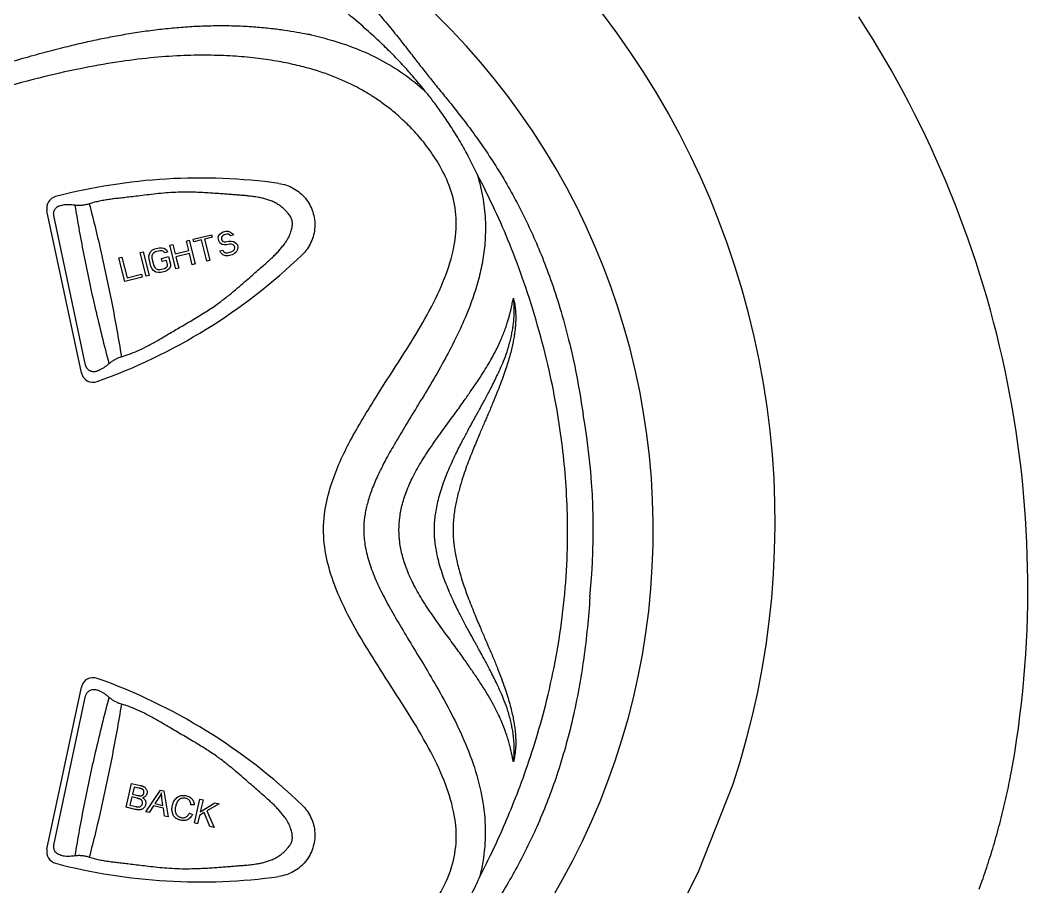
# Model space of a CAD drawing. Extents: x 528 to 612, y 649 to 778.
# Drawn here: x 553.797 to 557.93, y 672.508 to 676.062 of the extents above; entities that cross this region are included whole.
import ezdxf

# ---------------------------------------------------------------- set-up
doc = ezdxf.new("R2010")
doc.units = 0
doc.header["$MEASUREMENT"] = 0
doc.layers.add('1', color=4, linetype='Continuous')

# ---------------------------------------------------------------- blocks, each defined once
blk = doc.blocks.new('main_control')
at = {"color": 3, "linetype": 'Continuous'}
for p, q in [((14.278, 16.3371), (14.1367, 17.002)), ((15.1305, 16.9849), (15.1254, 16.9908)), ((14.2953, 16.3685), (14.1649, 16.982)), ((14.7363, 16.8846), (14.8119, 16.9034)), ((14.8119, 16.9034), (14.8145, 16.8931)), ((14.8394, 16.8949), (14.8453, 16.9052)), ((14.8453, 16.9052), (14.8522, 16.9113)), ((14.8522, 16.9113), (14.8597, 16.9154)), ((14.8628, 16.903), (14.8573, 16.8994)), ((14.8597, 16.9154), (14.8696, 16.9178)), ((14.8747, 16.9059), (14.8628, 16.903)), ((14.8696, 16.9178), (14.8801, 16.9182)), ((14.8812, 16.9054), (14.8747, 16.9059)), ((14.8801, 16.9182), (14.8896, 16.914)), ((14.8862, 16.9022), (14.8812, 16.9054)), ((14.8892, 16.8986), (14.8862, 16.9022)), ((14.8896, 16.914), (14.8976, 16.9073)), ((14.8976, 16.9073), (14.9012, 16.9016)), ((14.6408, 16.8608), (14.6527, 16.8638)), ((14.665, 16.7637), (14.6408, 16.8608)), ((14.6527, 16.8638), (14.6625, 16.8245)), ((14.7085, 16.8776), (14.7204, 16.8806)), ((14.7182, 16.8384), (14.7085, 16.8776)), ((14.7204, 16.8806), (14.7446, 16.7836)), ((14.7389, 16.8743), (14.7363, 16.8846)), ((14.7707, 16.8822), (14.7389, 16.8743)), ((14.7923, 16.7955), (14.7707, 16.8822)), ((14.8145, 16.8931), (14.7827, 16.8852)), ((14.7827, 16.8852), (14.8043, 16.7985)), ((14.8395, 16.8862), (14.8394, 16.8949)), ((14.8415, 16.8779), (14.8395, 16.8862)), ((14.8456, 16.8702), (14.8415, 16.8779)), ((14.8556, 16.8639), (14.8456, 16.8702)), ((14.8524, 16.8938), (14.8519, 16.8871)), ((14.8519, 16.8871), (14.853, 16.883)), ((14.8573, 16.8994), (14.8524, 16.8938)), ((14.853, 16.883), (14.8565, 16.8773)), ((14.8646, 16.8618), (14.8556, 16.8639)), ((14.8565, 16.8773), (14.8635, 16.8746)), ((14.8635, 16.8746), (14.87, 16.8741)), ((14.8731, 16.8617), (14.8646, 16.8618)), ((14.87, 16.8741), (14.8819, 16.877)), ((14.885, 16.8647), (14.8731, 16.8617)), ((14.8819, 16.877), (14.8924, 16.8775)), ((14.8935, 16.8646), (14.885, 16.8647)), ((14.9012, 16.9016), (14.8892, 16.8986)), ((14.8924, 16.8775), (14.9014, 16.8753)), ((14.9005, 16.8619), (14.8935, 16.8646)), ((14.906, 16.8567), (14.9005, 16.8619)), ((14.9014, 16.8753), (14.9114, 16.869)), ((14.9114, 16.869), (14.9174, 16.8618)), ((14.9174, 16.8618), (14.92, 16.8515)), ((14.5194, 16.8305), (14.5314, 16.8335)), ((14.5436, 16.7335), (14.5194, 16.8305)), ((14.5314, 16.8335), (14.5555, 16.7365)), ((14.5549, 16.8152), (14.5568, 16.8245)), ((14.5568, 16.8245), (14.5627, 16.8347)), ((14.5627, 16.8347), (14.5697, 16.8409)), ((14.5698, 16.8233), (14.5674, 16.8162)), ((14.5697, 16.8409), (14.5791, 16.8454)), ((14.5748, 16.829), (14.5698, 16.8233)), ((14.5822, 16.833), (14.5748, 16.829)), ((14.5791, 16.8454), (14.597, 16.8499)), ((14.6001, 16.8375), (14.5822, 16.833)), ((14.597, 16.8499), (14.6075, 16.8503)), ((14.6086, 16.8374), (14.6001, 16.8375)), ((14.6075, 16.8503), (14.6165, 16.8481)), ((14.6156, 16.8348), (14.6086, 16.8374)), ((14.6191, 16.8291), (14.6156, 16.8348)), ((14.6165, 16.8481), (14.6265, 16.8419)), ((14.6311, 16.832), (14.6191, 16.8291)), ((14.6265, 16.8419), (14.6311, 16.832)), ((14.6625, 16.8245), (14.7182, 16.8384)), ((14.7213, 16.826), (14.6656, 16.8121)), ((14.7326, 16.7806), (14.7213, 16.826)), ((14.8454, 16.8372), (14.8573, 16.8402)), ((14.8494, 16.8295), (14.8454, 16.8372)), ((14.8579, 16.8206), (14.8494, 16.8295)), ((14.8573, 16.8402), (14.8608, 16.8345)), ((14.8694, 16.8169), (14.8579, 16.8206)), ((14.8608, 16.8345), (14.8683, 16.8298)), ((14.8683, 16.8298), (14.8768, 16.8297)), ((14.8768, 16.8297), (14.8927, 16.8337)), ((14.8958, 16.8213), (14.8799, 16.8173)), ((14.8927, 16.8337), (14.9002, 16.8377)), ((14.9053, 16.8258), (14.8958, 16.8213)), ((14.9002, 16.8377), (14.9051, 16.8434)), ((14.9051, 16.8434), (14.9076, 16.8505)), ((14.9122, 16.832), (14.9053, 16.8258)), ((14.9076, 16.8505), (14.906, 16.8567)), ((14.9181, 16.8422), (14.9122, 16.832)), ((14.92, 16.8515), (14.9181, 16.8422)), ((14.4319, 16.8087), (14.4438, 16.8117)), ((14.456, 16.7117), (14.4319, 16.8087)), ((14.4438, 16.8117), (14.4649, 16.727)), ((14.5555, 16.8044), (14.5549, 16.8152)), ((14.5632, 16.7735), (14.5555, 16.8044)), ((14.5674, 16.8162), (14.5674, 16.8074)), ((14.5674, 16.8074), (14.5752, 16.7764)), ((14.6058, 16.806), (14.6357, 16.8135)), ((14.6089, 16.7936), (14.6058, 16.806)), ((14.6268, 16.7981), (14.6089, 16.7936)), ((14.631, 16.7816), (14.6268, 16.7981)), ((14.6305, 16.7749), (14.631, 16.7816)), ((14.6357, 16.8135), (14.6434, 16.7825)), ((14.6434, 16.7825), (14.6435, 16.7737)), ((14.6656, 16.8121), (14.6769, 16.7667)), ((14.7446, 16.7836), (14.7326, 16.7806)), ((14.8043, 16.7985), (14.7923, 16.7955)), ((14.8799, 16.8173), (14.8694, 16.8169)), ((14.4649, 16.727), (14.5246, 16.7419)), ((14.5246, 16.7419), (14.5277, 16.7295)), ((14.5678, 16.7636), (14.5632, 16.7735)), ((14.5738, 16.7564), (14.5678, 16.7636)), ((14.5838, 16.7501), (14.5738, 16.7564)), ((14.5752, 16.7764), (14.5792, 16.7687)), ((14.5792, 16.7687), (14.5847, 16.7635)), ((14.5928, 16.748), (14.5838, 16.7501)), ((14.5847, 16.7635), (14.5917, 16.7608)), ((14.5917, 16.7608), (14.6002, 16.7608)), ((14.6033, 16.7484), (14.5928, 16.748)), ((14.6002, 16.7608), (14.6181, 16.7652)), ((14.6212, 16.7528), (14.6033, 16.7484)), ((14.6181, 16.7652), (14.6256, 16.7693)), ((14.6306, 16.7574), (14.6212, 16.7528)), ((14.6256, 16.7693), (14.6305, 16.7749)), ((14.6376, 16.7635), (14.6306, 16.7574)), ((14.6435, 16.7737), (14.6376, 16.7635)), ((14.6769, 16.7667), (14.665, 16.7637)), ((14.5277, 16.7295), (14.456, 16.7117)), ((14.5555, 16.7365), (14.5436, 16.7335)), ((14.1367, 14.3832), (14.278, 15.0481)), ((14.1652, 14.4), (14.2953, 15.0118)), ((14.4614, 14.5555), (14.4838, 14.6529)), ((14.4838, 14.6529), (14.5204, 14.6445)), ((14.4941, 14.6384), (14.4873, 14.609)), ((14.5136, 14.6339), (14.4941, 14.6384)), ((14.4846, 14.5975), (14.4769, 14.564)), ((14.5072, 14.5923), (14.4846, 14.5975)), ((14.4873, 14.609), (14.5084, 14.6041)), ((14.542, 14.5369), (14.6019, 14.6257)), ((14.5966, 14.5965), (14.5793, 14.5704)), ((14.6019, 14.6257), (14.6158, 14.6224)), ((14.6124, 14.5627), (14.6084, 14.5921)), ((14.6158, 14.6224), (14.6332, 14.5158)), ((14.7412, 14.4909), (14.7637, 14.5883)), ((14.7637, 14.5883), (14.7766, 14.5853)), ((14.4985, 14.5469), (14.4614, 14.5555)), ((14.4769, 14.564), (14.5012, 14.5584)), ((14.5732, 14.5607), (14.5557, 14.5337)), ((14.6139, 14.5513), (14.5732, 14.5607)), ((14.5793, 14.5704), (14.6124, 14.5627)), ((14.6185, 14.5192), (14.6139, 14.5513)), ((14.7405, 14.5655), (14.7272, 14.5654)), ((14.7766, 14.5853), (14.7655, 14.537)), ((14.7655, 14.537), (14.825, 14.5741)), ((14.8425, 14.5701), (14.7925, 14.5401)), ((14.825, 14.5741), (14.8425, 14.5701)), ((14.5557, 14.5337), (14.542, 14.5369)), ((14.6332, 14.5158), (14.6185, 14.5192)), ((14.7209, 14.5315), (14.733, 14.5253)), ((14.7619, 14.5216), (14.7541, 14.4879)), ((14.7815, 14.5335), (14.7619, 14.5216)), ((14.8048, 14.4762), (14.7815, 14.5335)), ((14.7925, 14.5401), (14.8218, 14.4723)), ((14.7541, 14.4879), (14.7412, 14.4909)), ((14.8218, 14.4723), (14.8048, 14.4762)), ((15.1254, 14.3905), (15.1303, 14.3962)), ((15.1254, 14.3905), (15.1303, 14.3962))]:
    blk.add_line(p, q, dxfattribs=at)
at = {"color": 4, "linetype": 'Continuous'}
blk.add_arc((13.671, 15.6926), 2.952, 301.3467, 52.8, dxfattribs=at)
at = {"color": 3, "linetype": 'Continuous'}
for centre, radius, start, end in [((14.8932, 16.1569), 1.5995, 78.1885, 78.7644), ((14.766, 14.7869), 2.349, 82.1362, 104.642), ((14.1846, 17.0122), 0.049, 104.642, 192), ((14.1935, 17.0861), 0.0621, 273.776, 278.2477), ((14.9451, 16.9913), 0.208, 318.1956, 323.2256), ((13.5549, 18.5142), 2.349, 289.5864, 313.8638), ((15.2207, 16.674), 0.8412, 342.6532, 346.0761), ((14.326, 16.3473), 0.049, 192, 289.5864), ((14.3806, 16.2956), 0.0602, 115.2093, 121.564), ((13.671, 15.6926), 2.7062, 354.1664, 10.0662), ((14.326, 15.0379), 0.049, 70.4136, 168), ((13.5549, 12.871), 2.349, 46.1362, 70.4136), ((13.4272, 12.88), 2.3423, 66.4955, 66.9807), ((15.2189, 14.7107), 0.8431, 13.9205, 17.3461), ((14.1846, 14.373), 0.049, 168, 255.358), ((14.65, 16.6505), 2.3366, 258.7124, 258.8642), ((14.2139, 14.4074), 0.0517, 252.8907, 264.395), ((14.766, 16.5983), 2.349, 255.358, 277.8638)]:
    blk.add_arc(centre, radius, start, end, dxfattribs=at)
for points, start_tangent, end_tangent in [([(15.3865, 17.9234), (15.4435, 17.867), (15.5001, 17.8053), (15.5523, 17.7435), (15.5979, 17.6862), (15.6372, 17.6355), (15.6733, 17.5891), (15.7091, 17.5441), (15.7467, 17.4976), (15.788, 17.4466), (15.8331, 17.3896), (15.8806, 17.3267), (15.9306, 17.2562), (15.9833, 17.1755), (16.0349, 17.0887), (16.0814, 17.0018), (16.1236, 16.9141), (16.1632, 16.8221), (16.202, 16.72), (16.2401, 16.6036), (16.276, 16.4728), (16.3081, 16.3278), (16.3355, 16.1656)], (0.728236, -0.685327), (0.141558, -0.98993)), ([(15.6456, 17.543), (15.6053, 17.5891), (15.5619, 17.635), (15.5127, 17.6836), (15.4553, 17.7369), (15.391, 17.7928), (15.3187, 17.8511)], (-0.643183, 0.765713), (-0.790254, 0.61278)), ([(10.921, 17.0187), (11.2976, 17.0246), (11.6391, 17.0444), (11.9484, 17.0755), (12.2284, 17.1154), (12.4817, 17.1621), (12.7105, 17.2139), (12.9171, 17.2689), (13.1045, 17.3252), (13.2747, 17.3803), (13.4302, 17.4323), (13.573, 17.4803), (13.7046, 17.5239), (13.8264, 17.5631), (13.9379, 17.5976), (14.0382, 17.627), (14.1291, 17.6521), (14.2124, 17.6735), (14.2875, 17.6914), (14.3552, 17.7061), (14.4216, 17.7191), (14.4907, 17.731), (14.5619, 17.7414), (14.6338, 17.7498), (14.7044, 17.7559), (14.7744, 17.7597), (14.8459, 17.7611), (14.9214, 17.7598), (14.9929, 17.7557), (15.0558, 17.7497), (15.1114, 17.7424), (15.1608, 17.7343), (15.2049, 17.7257)], (0.999985, -0.005535), (0.978502, -0.206238)), ([(15.2206, 17.7225), (15.3096, 17.6995), (15.4042, 17.667), (15.502, 17.6222), (15.5987, 17.5632), (15.6882, 17.4904)], (0.976263, -0.216588), (0.727412, -0.686201)), ([(15.223, 17.5822), (15.1546, 17.6), (15.0776, 17.6154), (14.9924, 17.6276), (14.8989, 17.6359), (14.7966, 17.6394), (14.6843, 17.6373), (14.561, 17.6283), (14.4247, 17.6112), (14.2727, 17.5843), (14.1032, 17.5456), (13.9153, 17.4939), (13.71, 17.4297), (13.4856, 17.3542), (13.2361, 17.2692), (12.9552, 17.1806), (12.6383, 17.0974), (12.2818, 17.0257), (11.8815, 16.9696), (11.4336, 16.9334), (10.9334, 16.9223)], (-0.960007, 0.279976), (-0.999982, 0.006033)), ([(10.9635, 14.4489), (11.4185, 14.4391), (11.8227, 14.4003), (12.1833, 14.3447), (12.5064, 14.2807), (12.7974, 14.2139), (13.0607, 14.1477), (13.2999, 14.0843), (13.5179, 14.025), (13.7163, 13.9706), (13.894, 13.9216), (14.0515, 13.8791), (14.1913, 13.8436), (14.3163, 13.8147), (14.4294, 13.7919), (14.5327, 13.7746), (14.6262, 13.7625), (14.7101, 13.7549), (14.7855, 13.7512), (14.8543, 13.7505), (14.9189, 13.7524), (14.9815, 13.7569), (15.045, 13.7642), (15.1124, 13.7753), (15.187, 13.792), (15.2713, 13.8173), (15.3646, 13.8549), (15.463, 13.9086), (15.5648, 13.9832), (15.6639, 14.0816), (15.7454, 14.1956), (15.796, 14.3101), (15.815, 14.4211), (15.804, 14.5385), (15.765, 14.6652), (15.7015, 14.7991), (15.6179, 14.9415), (15.5256, 15.0863), (15.4435, 15.2172), (15.3766, 15.3346), (15.3256, 15.4428), (15.2897, 15.5509), (15.2715, 15.667), (15.2789, 15.7847), (15.3048, 15.886), (15.339, 15.9737), (15.3805, 16.058), (15.4315, 16.1481), (15.4909, 16.2447), (15.5575, 16.3488), (15.6297, 16.4627), (15.7047, 16.5917), (15.7674, 16.7256), (15.8055, 16.8533), (15.8146, 16.9715), (15.7941, 17.0813), (15.7533, 17.1755), (15.7056, 17.2509), (15.6559, 17.313), (15.6068, 17.3643), (15.5599, 17.4063), (15.5158, 17.4407), (15.4734, 17.4698), (15.4306, 17.4957), (15.3856, 17.5196), (15.337, 17.5418), (15.2834, 17.5627), (15.223, 17.5822)], (0.999786, 0.020687), (-0.960007, 0.279976)), ([(15.6882, 17.4904), (15.6667, 17.5175), (15.6456, 17.543)], (-0.611788, 0.791022), (-0.646167, 0.763196)), ([(15.9007, 17.1512), (15.8686, 17.2175), (15.8306, 17.2861), (15.7918, 17.3489), (15.7552, 17.4034), (15.7209, 17.4504), (15.6883, 17.4904)], (-0.410162, 0.912013), (-0.654903, 0.755713)), ([(15.9007, 17.1512), (15.9253, 17.0485), (15.9345, 16.9545), (15.9325, 16.8703), (15.9226, 16.7932), (15.9062, 16.7192), (15.8829, 16.6435), (15.8515, 16.5624), (15.8113, 16.4751), (15.7631, 16.3834), (15.7091, 16.2893), (15.6539, 16.1976), (15.6036, 16.1149), (15.5605, 16.0423), (15.5238, 15.9768), (15.4935, 15.9161), (15.4696, 15.8596), (15.4523, 15.8071), (15.4411, 15.7575), (15.4359, 15.7057), (15.4385, 15.6478), (15.4514, 15.5829), (15.4745, 15.5141), (15.5063, 15.4431), (15.5453, 15.3693), (15.5906, 15.2912), (15.6413, 15.2068), (15.697, 15.1143), (15.7565, 15.0112), (15.8175, 14.8945), (15.8727, 14.7662), (15.9123, 14.6358), (15.9317, 14.5121), (15.9317, 14.3937), (15.9108, 14.2693)], (0.30075, -0.953703), (-0.249924, -0.968265)), ([(15.9108, 14.2693), (15.9562, 14.3593), (16.0031, 14.4609), (16.0518, 14.5771), (16.1009, 14.7084), (16.1484, 14.8551), (16.192, 15.0181), (16.2288, 15.1961), (16.2555, 15.3842), (16.2694, 15.5727), (16.2711, 15.7407), (16.2643, 15.89), (16.2505, 16.034), (16.2286, 16.1836), (16.1959, 16.3476), (16.149, 16.5302), (16.0926, 16.7089), (16.0344, 16.8647), (15.9738, 17.0044), (15.9007, 17.1512)], (0.465625, 0.884982), (-0.468905, 0.883248)), ([(15.0874, 17.1138), (15.1185, 17.1064), (15.1476, 17.0935), (15.1739, 17.0754), (15.1964, 17.0528), (15.2142, 17.0263), (15.2267, 16.997), (15.2338, 16.9659), (15.235, 16.934), (15.2301, 16.9025), (15.2194, 16.8725), (15.2035, 16.8448), (15.1827, 16.8206)], (0.990596, -0.136818), (-0.72099, -0.692946)), ([(15.1254, 16.9908), (15.1211, 16.9964), (15.1162, 17.002), (15.1108, 17.0074), (15.1048, 17.0128), (15.0983, 17.0181), (15.0914, 17.0231), (15.0839, 17.028), (15.0761, 17.0326), (15.0679, 17.0368), (15.0596, 17.0406), (15.0513, 17.0439), (15.0429, 17.0469), (15.0344, 17.0495), (15.0259, 17.0519), (15.0174, 17.0539), (15.0086, 17.0558), (14.999, 17.0575), (14.9883, 17.0592), (14.9764, 17.0608), (14.9635, 17.0622), (14.9498, 17.0636), (14.9348, 17.0648), (14.9185, 17.066), (14.9006, 17.0674), (14.8808, 17.0689), (14.8594, 17.0705), (14.8363, 17.0722), (14.8113, 17.0739), (14.784, 17.0756), (14.7541, 17.077), (14.7211, 17.0778), (14.6845, 17.0776), (14.6448, 17.076), (14.6041, 17.0728), (14.5645, 17.0686), (14.5278, 17.0642), (14.4946, 17.0602), (14.4654, 17.0568), (14.4398, 17.0539), (14.4169, 17.0513), (14.3954, 17.0485), (14.3742, 17.0453), (14.3527, 17.0413), (14.3311, 17.0363), (14.3102, 17.0302)], (-0.583429, 0.812164), (-0.948772, -0.315962)), ([(15.1254, 16.9908), (15.1211, 16.9964), (15.1162, 17.002), (15.1108, 17.0074), (15.1048, 17.0128), (15.0983, 17.0181), (15.0914, 17.0231), (15.0839, 17.028), (15.0761, 17.0326), (15.0679, 17.0368), (15.0596, 17.0406), (15.0513, 17.0439), (15.0429, 17.0469), (15.0344, 17.0495), (15.0259, 17.0519), (15.0174, 17.0539), (15.0086, 17.0558), (14.999, 17.0575), (14.9883, 17.0592), (14.9764, 17.0608), (14.9635, 17.0622), (14.9497, 17.0636), (14.9348, 17.0648), (14.9185, 17.066), (14.9005, 17.0674), (14.8808, 17.0689), (14.8593, 17.0705), (14.8363, 17.0722), (14.8113, 17.0739), (14.784, 17.0756), (14.7541, 17.077), (14.7211, 17.0778), (14.6845, 17.0776), (14.6448, 17.076), (14.604, 17.0728), (14.5645, 17.0686), (14.5278, 17.0642), (14.4946, 17.0602), (14.4654, 17.0568), (14.4398, 17.0539), (14.4169, 17.0513), (14.3954, 17.0485), (14.3742, 17.0453), (14.3527, 17.0413), (14.3311, 17.0363), (14.3102, 17.0302)], (-0.583429, 0.812164), (-0.948772, -0.315963)), ([(14.2513, 17.0241), (14.2379, 17.0256), (14.2252, 17.0261), (14.2134, 17.0258), (14.2024, 17.0246)], (-0.990328, 0.138746), (-0.989674, -0.143336)), ([(14.3102, 17.0302), (14.2953, 17.0261), (14.2805, 17.0237), (14.2658, 17.023), (14.2513, 17.0241)], (-0.948772, -0.315962), (-0.990328, 0.138746)), ([(14.3102, 17.0302), (14.359, 16.829), (14.4022, 16.6245), (14.442, 16.403)], (0.253899, -0.967231), (0.160276, -0.987072)), ([(14.3102, 17.0302), (14.359, 16.829), (14.4022, 16.6245), (14.442, 16.403)], (0.253899, -0.967231), (0.160276, -0.987072)), ([(14.1649, 16.982), (14.1645, 16.9846), (14.1641, 16.9885), (14.1642, 16.9924), (14.1648, 16.9962), (14.1658, 17), (14.1672, 17.0036), (14.169, 17.0071), (14.1713, 17.0104), (14.174, 17.0135), (14.1771, 17.0163), (14.1805, 17.0187), (14.1843, 17.0207), (14.1883, 17.0223), (14.197, 17.024), (14.1976, 17.0241)], (-0.20801, 0.978127), (0.997845, 0.06562)), ([(14.2513, 17.0241), (14.2892, 16.8132), (14.3347, 16.6009), (14.3908, 16.3745)], (0.160266, -0.987074), (0.255552, -0.966795)), ([(14.2513, 17.0241), (14.2892, 16.8132), (14.3347, 16.6009), (14.3908, 16.3745)], (0.160266, -0.987074), (0.255552, -0.966795)), ([(15.1117, 16.8668), (15.121, 16.8805), (15.1279, 16.8929), (15.1331, 16.9042), (15.1369, 16.9146), (15.1397, 16.9242), (15.1416, 16.9332), (15.1427, 16.9414), (15.143, 16.9489), (15.1427, 16.9565), (15.1412, 16.9643), (15.1387, 16.9717), (15.135, 16.9786), (15.1305, 16.9849), (15.1254, 16.9908)], (0.597778, 0.801662), (-0.685841, 0.727751)), ([(14.442, 16.403), (14.4734, 16.4133), (14.5079, 16.4273), (14.5453, 16.4452), (14.5857, 16.467), (14.6295, 16.4927), (14.6778, 16.5213), (14.7301, 16.552), (14.7826, 16.5838), (14.8293, 16.6148), (14.8689, 16.6444), (14.9032, 16.6721), (14.9336, 16.698), (14.9608, 16.7218), (14.9852, 16.7433), (15.0075, 16.7628), (15.0277, 16.7802), (15.0456, 16.796), (15.0615, 16.8106), (15.0758, 16.8248), (15.0888, 16.8388), (15.1002, 16.8527)], (0.961754, 0.273914), (0.609797, 0.792558)), ([(15.8481, 16.2235), (15.8763, 16.2642), (15.9016, 16.3013), (15.9241, 16.3356), (15.9438, 16.3675), (15.961, 16.3972), (15.9758, 16.4249), (15.9885, 16.4506), (15.9993, 16.4746), (16.0085, 16.4969), (16.0163, 16.5177), (16.023, 16.5371), (16.0285, 16.5549), (16.033, 16.5711), (16.0368, 16.5858), (16.04, 16.5992), (16.0427, 16.6115), (16.0451, 16.6227), (16.0473, 16.6332), (16.0493, 16.643)], (0.571515, 0.820591), (0.202541, 0.979274)), ([(16.0493, 16.643), (16.0517, 16.6336), (16.0539, 16.6234), (16.0558, 16.6123), (16.0573, 16.6002), (16.0583, 16.5872), (16.059, 16.5731), (16.059, 16.5579), (16.0585, 16.5415), (16.0572, 16.5239), (16.0551, 16.505), (16.0521, 16.4846), (16.0481, 16.4628), (16.043, 16.4394), (16.0367, 16.4142), (16.029, 16.3871), (16.0199, 16.3579), (16.0092, 16.3264), (15.9966, 16.2921), (15.9821, 16.2546), (15.9653, 16.2136), (15.9464, 16.1693)], (0.272583, -0.962132), (-0.3982, -0.917299)), ([(16.0372, 16.4716), (16.0426, 16.4955), (16.0466, 16.5174), (16.0496, 16.5379), (16.0516, 16.5571), (16.0527, 16.575), (16.0531, 16.5915), (16.0528, 16.6066), (16.052, 16.6202), (16.0508, 16.6324), (16.0493, 16.643)], (0.239331, 0.970938), (-0.153996, 0.988071)), ([(15.9103, 16.1865), (15.9202, 16.2045), (15.9308, 16.2241), (15.9422, 16.2454), (15.9544, 16.2686), (15.9673, 16.294), (15.9808, 16.3217), (15.9947, 16.3517), (16.009, 16.3852), (16.0236, 16.4232)], (0.481949, 0.876199), (0.337331, 0.941386)), ([(14.3491, 16.3469), (14.3479, 16.3462), (14.34, 16.3428), (14.3358, 16.3418), (14.3316, 16.3413), (14.3233, 16.3417), (14.3193, 16.3426), (14.3156, 16.3439), (14.312, 16.3456), (14.3088, 16.3477), (14.3058, 16.3501), (14.3032, 16.3528), (14.3008, 16.3558), (14.2988, 16.359), (14.2972, 16.3623), (14.296, 16.3659), (14.2953, 16.3685)], (-0.851704, -0.524024), (-0.207766, 0.978179)), ([(14.355, 16.3501), (14.3603, 16.3528), (14.3655, 16.3557), (14.3706, 16.3589), (14.3757, 16.3624), (14.3807, 16.3662), (14.3858, 16.3702), (14.3908, 16.3745)], (0.904616, 0.426228), (0.750561, 0.660801)), ([(14.355, 16.3501), (14.3603, 16.3528), (14.3655, 16.3557), (14.3706, 16.3589), (14.3757, 16.3624), (14.3807, 16.3662), (14.3858, 16.3702), (14.3908, 16.3745)], (0.904616, 0.426228), (0.750561, 0.660801)), ([(14.3908, 16.3745), (14.4029, 16.384), (14.4157, 16.392), (14.4288, 16.3984), (14.442, 16.403)], (0.750561, 0.660801), (0.961754, 0.273914)), ([(14.3908, 16.3745), (14.4029, 16.384), (14.4157, 16.392), (14.4288, 16.3984), (14.442, 16.403)], (0.750561, 0.660801), (0.961755, 0.273913)), ([(15.5802, 15.6926), (15.5835, 15.7434), (15.5943, 15.7985), (15.6137, 15.8575), (15.6422, 15.9196), (15.6795, 15.9845), (15.7246, 16.0523), (15.7702, 16.1159), (15.8115, 16.1723), (15.8481, 16.2235)], (-0.000004, 1), (0.571449, 0.820638)), ([(15.7256, 15.6926), (15.7262, 15.7165), (15.7283, 15.7424), (15.7323, 15.7705), (15.7382, 15.8011), (15.7465, 15.8341), (15.7572, 15.8691), (15.7702, 15.9053), (15.7845, 15.9409), (15.7992, 15.9741), (15.8135, 16.0045), (15.8271, 16.0319), (15.8398, 16.0566), (15.8514, 16.0787), (15.8621, 16.0987), (15.872, 16.1168), (15.881, 16.1334), (15.8893, 16.1485), (15.897, 16.1623), (15.9039, 16.1749), (15.9103, 16.1865)], (-0.000021, 1), (0.48196, 0.876193)), ([(15.9464, 16.1693), (15.9387, 16.1514), (15.9302, 16.132), (15.9211, 16.1107), (15.9112, 16.0876), (15.9006, 16.0622), (15.8892, 16.0346), (15.8772, 16.0046), (15.8645, 15.9718), (15.8514, 15.9357), (15.8381, 15.8956), (15.8251, 15.8506), (15.8134, 15.8004), (15.805, 15.7462), (15.8021, 15.6926)], (-0.39819, -0.917303), (-0.000578, -1)), ([(15.8481, 15.1617), (15.8102, 15.2146), (15.7688, 15.2712), (15.7245, 15.333), (15.6796, 15.4005), (15.6418, 15.4663), (15.6133, 15.5288), (15.5941, 15.5877), (15.5834, 15.6424), (15.5802, 15.6926)], (-0.571432, 0.820649), (-0.000049, 1)), ([(15.9103, 15.1987), (15.9038, 15.2105), (15.8968, 15.2232), (15.8891, 15.2372), (15.8807, 15.2525), (15.8715, 15.2691), (15.8617, 15.2874), (15.851, 15.3073), (15.8396, 15.3289), (15.8276, 15.3522), (15.8151, 15.3775), (15.8018, 15.4053), (15.788, 15.4362), (15.7738, 15.4704), (15.7602, 15.5072), (15.7482, 15.5452), (15.7387, 15.582), (15.7323, 15.6146), (15.7283, 15.6433), (15.7262, 15.6689), (15.7256, 15.6926)], (-0.481961, 0.876193), (0.000021, 1)), ([(15.8021, 15.6926), (15.8024, 15.6748), (15.8035, 15.6552), (15.8056, 15.6339), (15.8088, 15.6108), (15.8132, 15.5858), (15.8191, 15.5586), (15.8266, 15.529), (15.8358, 15.497), (15.8468, 15.4631), (15.8592, 15.4278), (15.8725, 15.3925), (15.8859, 15.3587), (15.8985, 15.3279), (15.9101, 15.3004), (15.9205, 15.2758), (15.93, 15.2539), (15.9385, 15.234), (15.9464, 15.2159)], (0.000009, -1), (0.398183, -0.917306)), ([(16.3631, 15.4175), (16.338, 15.1669), (16.2921, 14.9175), (16.2274, 14.6867), (16.1506, 14.487), (16.0643, 14.3107), (15.9678, 14.1467), (15.8682, 13.9983), (15.7722, 13.8701), (15.6812, 13.7606), (15.5942, 13.6657), (15.5115, 13.5834), (15.4332, 13.5122), (15.3581, 13.4501), (15.2852, 13.3953), (15.2155, 13.347), (15.1439, 13.3001)], (-0.063291, -0.997995), (-0.844034, -0.53629)), ([(15.9464, 15.2159), (15.9668, 15.1681), (15.9847, 15.124), (16.0003, 15.0833), (16.0138, 15.0457), (16.0251, 15.0109), (16.0344, 14.9792), (16.042, 14.9501), (16.0479, 14.9237), (16.0523, 14.8994), (16.0555, 14.8772), (16.0576, 14.8569), (16.0587, 14.8384), (16.0591, 14.8216), (16.0588, 14.8061), (16.0579, 14.7917), (16.0565, 14.7783), (16.0546, 14.7656), (16.0522, 14.7535), (16.0493, 14.7422)], (0.398165, -0.917314), (-0.272569, -0.962136)), ([(16.0236, 14.962), (16.0081, 15.0023), (15.9929, 15.0376), (15.9784, 15.0687), (15.9647, 15.0964), (15.952, 15.1212), (15.9402, 15.1436), (15.9294, 15.1638), (15.9194, 15.1821), (15.9103, 15.1987)], (-0.337372, 0.941371), (-0.481952, 0.876197)), ([(16.0493, 14.7422), (16.0463, 14.7566), (16.0431, 14.7721), (16.0393, 14.7891), (16.0347, 14.8077), (16.0291, 14.8283), (16.022, 14.8512), (16.0131, 14.8764), (16.002, 14.9042), (15.9885, 14.9345), (15.9722, 14.9672), (15.9529, 15.0023), (15.9303, 15.0398), (15.9045, 15.0796), (15.8764, 15.1209), (15.8481, 15.1617)], (-0.202704, 0.97924), (-0.571576, 0.820549)), ([(14.3908, 15.0068), (14.3347, 14.7804), (14.2892, 14.5681), (14.2513, 14.3572)], (-0.255552, -0.966795), (-0.160266, -0.987074)), ([(14.3908, 15.0068), (14.3347, 14.7804), (14.2892, 14.5681), (14.2513, 14.3572)], (-0.255552, -0.966795), (-0.160266, -0.987074)), ([(14.2953, 15.0118), (14.2971, 15.0178), (14.3001, 15.0235), (14.3042, 15.0286), (14.3093, 15.0328), (14.3152, 15.0361), (14.3218, 15.0381), (14.3288, 15.0388), (14.3361, 15.038), (14.3432, 15.0358)], (0.208169, 0.978093), (0.920383, -0.391019)), ([(14.3908, 15.0068), (14.3859, 15.011), (14.3811, 15.0149), (14.3762, 15.0185), (14.3714, 15.0219), (14.3664, 15.025), (14.3614, 15.0279)], (-0.750572, 0.660789), (-0.877074, 0.480354)), ([(14.3908, 15.0068), (14.3859, 15.011), (14.3811, 15.0149), (14.3762, 15.0185), (14.3714, 15.0219), (14.3664, 15.025), (14.3614, 15.0279)], (-0.750572, 0.660789), (-0.877074, 0.480354)), ([(14.442, 14.9783), (14.4288, 14.9829), (14.4157, 14.9893), (14.4029, 14.9973), (14.3908, 15.0068)], (-0.961754, 0.273913), (-0.750572, 0.660789)), ([(14.442, 14.9783), (14.4288, 14.9829), (14.4157, 14.9893), (14.4029, 14.9973), (14.3908, 15.0068)], (-0.961755, 0.273913), (-0.750571, 0.660789)), ([(14.442, 14.9783), (14.4021, 14.7568), (14.359, 14.5523), (14.3102, 14.3511)], (-0.160278, -0.987072), (-0.253898, -0.967231)), ([(14.442, 14.9783), (14.4021, 14.7568), (14.359, 14.5523), (14.3102, 14.3511)], (-0.160278, -0.987072), (-0.253898, -0.967231)), ([(15.1002, 14.5286), (15.089, 14.5423), (15.0762, 14.5562), (15.0619, 14.5703), (15.0461, 14.5849), (15.0283, 14.6006), (15.0082, 14.618), (14.9859, 14.6374), (14.9615, 14.6589), (14.9344, 14.6827), (14.9041, 14.7084), (14.8702, 14.7359), (14.8315, 14.7649), (14.7868, 14.7948), (14.7362, 14.8257), (14.683, 14.8569), (14.632, 14.8871), (14.5865, 14.9138), (14.5454, 14.9361), (14.5079, 14.954), (14.4735, 14.968), (14.442, 14.9783)], (-0.609797, 0.792558), (-0.961754, 0.273914)), ([(16.0493, 14.7422), (16.0508, 14.7535), (16.052, 14.7661), (16.0528, 14.7799), (16.0531, 14.795), (16.0527, 14.8114), (16.0515, 14.829), (16.0495, 14.8479), (16.0466, 14.8682), (16.0425, 14.89), (16.0372, 14.9135)], (0.154047, 0.988064), (-0.239215, 0.970967)), ([(14.5281, 14.6291), (14.5267, 14.6298), (14.5252, 14.6305), (14.5237, 14.6311), (14.522, 14.6317), (14.5201, 14.6322), (14.5182, 14.6328), (14.516, 14.6334), (14.5136, 14.6339)], (-0.8586, 0.512646), (-0.97437, 0.224951)), ([(14.5204, 14.6445), (14.5236, 14.6437), (14.5265, 14.6428), (14.5294, 14.6417), (14.5323, 14.6405), (14.535, 14.6391), (14.5376, 14.6373)], (0.97437, -0.224951), (0.800669, -0.599107)), ([(14.5335, 14.6225), (14.5323, 14.6251), (14.5304, 14.6273), (14.5281, 14.6291)], (-0.332508, 0.9431), (-0.8586, 0.512646)), ([(14.5376, 14.6373), (14.5412, 14.6341), (14.5441, 14.6302), (14.5461, 14.6258)], (0.800669, -0.599107), (0.317375, -0.9483)), ([(14.521, 14.5873), (14.5189, 14.5884), (14.5168, 14.5894), (14.5146, 14.5902), (14.5123, 14.5909), (14.5099, 14.5916), (14.5072, 14.5923)], (-0.859454, 0.511213), (-0.97437, 0.224951)), ([(14.5084, 14.6041), (14.5106, 14.6036), (14.5127, 14.6032), (14.5148, 14.6028), (14.5168, 14.6025), (14.5189, 14.6024), (14.5209, 14.6024)], (0.97437, -0.224951), (0.997984, 0.063466)), ([(14.5209, 14.6024), (14.5231, 14.6026), (14.5253, 14.6032), (14.5274, 14.6042), (14.5294, 14.6056)], (0.997984, 0.063466), (0.75844, 0.651743)), ([(14.5409, 14.6011), (14.5373, 14.5982), (14.5332, 14.596), (14.5286, 14.5946)], (-0.700812, -0.713346), (-0.972104, -0.234549)), ([(14.5286, 14.5946), (14.5334, 14.5912), (14.5373, 14.5872), (14.5401, 14.5826)], (0.870699, -0.491816), (0.415078, -0.909786)), ([(14.5294, 14.6056), (14.5315, 14.6078), (14.5329, 14.6105), (14.5339, 14.6135)], (0.75844, 0.651743), (0.224951, 0.97437)), ([(14.5339, 14.6135), (14.5344, 14.6181), (14.5335, 14.6225)], (0.224951, 0.97437), (-0.332508, 0.9431)), ([(14.5469, 14.6121), (14.5457, 14.6081), (14.5437, 14.6045), (14.5409, 14.6011)], (-0.224951, -0.97437), (-0.700812, -0.713346)), ([(14.5461, 14.6258), (14.5472, 14.6211), (14.5475, 14.6166), (14.5469, 14.6121)], (0.317375, -0.9483), (-0.224951, -0.97437)), ([(14.6062, 14.6139), (14.6016, 14.6048), (14.5966, 14.5965)], (-0.413535, -0.910488), (-0.548769, -0.835974)), ([(14.6084, 14.5921), (14.6077, 14.5975), (14.6071, 14.6029), (14.6065, 14.6084), (14.6062, 14.6139)], (-0.1331, 0.991103), (-0.041461, 0.99914)), ([(14.6512, 14.5637), (14.6541, 14.5734), (14.6582, 14.5819), (14.6631, 14.5889)], (0.224951, 0.97437), (0.642329, 0.766429)), ([(14.6631, 14.5889), (14.6691, 14.5948), (14.676, 14.5994), (14.6836, 14.6023)], (0.642329, 0.766429), (0.962939, 0.26972)), ([(14.6857, 14.5907), (14.6803, 14.5878), (14.6756, 14.5837), (14.6718, 14.5787)], (-0.924581, -0.380986), (-0.522935, -0.852373)), ([(14.6836, 14.6023), (14.6917, 14.6039), (14.7001, 14.604), (14.7086, 14.6028)], (0.962939, 0.26972), (0.97437, -0.224951)), ([(14.7058, 14.5918), (14.6986, 14.5928), (14.6919, 14.5925), (14.6857, 14.5907)], (-0.97437, 0.224951), (-0.924581, -0.380986)), ([(14.7209, 14.5832), (14.7167, 14.587), (14.7116, 14.5899), (14.7058, 14.5918)], (-0.643578, 0.765381), (-0.97437, 0.224951)), ([(14.7086, 14.6028), (14.7179, 14.5997), (14.7255, 14.5952), (14.7315, 14.5896)], (0.97437, -0.224951), (0.646975, -0.762511)), ([(14.7315, 14.5896), (14.7361, 14.5827), (14.7391, 14.5748), (14.7405, 14.5655)], (0.646975, -0.762511), (0.061124, -0.99813)), ([(14.5146, 14.5449), (14.5095, 14.5451), (14.5042, 14.5458), (14.4985, 14.5469)], (-0.999836, -0.018085), (-0.97437, 0.224951)), ([(14.5012, 14.5584), (14.5023, 14.5581), (14.5034, 14.5579), (14.5044, 14.5577), (14.5054, 14.5575), (14.5064, 14.5573), (14.5074, 14.5571), (14.5083, 14.557), (14.5092, 14.5569), (14.51, 14.5568)], (0.97437, -0.224951), (0.999064, -0.043257)), ([(14.51, 14.5568), (14.5127, 14.5568), (14.5154, 14.5571), (14.5181, 14.5577)], (0.999064, -0.043257), (0.94743, 0.319964)), ([(14.5264, 14.5473), (14.5228, 14.546), (14.5189, 14.5452), (14.5146, 14.5449)], (-0.913704, -0.406379), (-0.999836, -0.018085)), ([(14.5181, 14.5577), (14.5215, 14.5595), (14.5242, 14.562)], (0.94743, 0.319964), (0.661874, 0.749615)), ([(14.5275, 14.5799), (14.5259, 14.5828), (14.5237, 14.5853), (14.521, 14.5873)], (-0.374478, 0.927236), (-0.859454, 0.511213)), ([(14.5242, 14.562), (14.5266, 14.5657), (14.5281, 14.5698)], (0.661874, 0.749615), (0.224951, 0.97437)), ([(14.5356, 14.5546), (14.5327, 14.5515), (14.5296, 14.549), (14.5264, 14.5473)], (-0.631695, -0.775217), (-0.913704, -0.406379)), ([(14.5281, 14.5698), (14.5286, 14.5733), (14.5284, 14.5767), (14.5275, 14.5799)], (0.224951, 0.97437), (-0.374478, 0.927236)), ([(14.5414, 14.5667), (14.5392, 14.5603), (14.5356, 14.5546)], (-0.224951, -0.97437), (-0.631695, -0.775217)), ([(14.5401, 14.5826), (14.5417, 14.5776), (14.5422, 14.5724), (14.5414, 14.5667)], (0.415078, -0.909786), (-0.224951, -0.97437)), ([(14.6502, 14.5364), (14.6493, 14.5451), (14.6496, 14.5543), (14.6512, 14.5637)], (-0.175112, 0.984549), (0.224951, 0.97437)), ([(14.6645, 14.5607), (14.663, 14.5527), (14.6626, 14.5451), (14.663, 14.5382)], (-0.224951, -0.97437), (0.14196, -0.989872)), ([(14.6718, 14.5787), (14.6674, 14.57), (14.6645, 14.5607)], (-0.522935, -0.852373), (-0.224951, -0.97437)), ([(14.7272, 14.5654), (14.7264, 14.5708), (14.7251, 14.5755), (14.7232, 14.5797), (14.7209, 14.5832)], (-0.083398, 0.996516), (-0.643578, 0.765381)), ([(15.1827, 14.5646), (15.2035, 14.5404), (15.2194, 14.5127), (15.2301, 14.4827), (15.235, 14.4512), (15.2338, 14.4193), (15.2267, 14.3882), (15.2142, 14.3588), (15.1964, 14.3324), (15.1739, 14.3098), (15.1476, 14.2917), (15.1185, 14.2788), (15.0874, 14.2714)], (0.72099, -0.692946), (-0.990596, -0.136818)), ([(14.661, 14.5144), (14.6561, 14.5206), (14.6525, 14.5281), (14.6502, 14.5364)], (-0.696148, 0.717899), (-0.175112, 0.984549)), ([(14.6852, 14.502), (14.6805, 14.5033), (14.6762, 14.5047), (14.6721, 14.5065), (14.6681, 14.5087), (14.6643, 14.5113), (14.661, 14.5144)], (-0.97437, 0.224951), (-0.696148, 0.717899)), ([(14.663, 14.5382), (14.6645, 14.532), (14.6673, 14.5264), (14.6711, 14.5217)], (0.14196, -0.989872), (0.719112, -0.694894)), ([(14.6711, 14.5217), (14.6758, 14.518), (14.681, 14.5152), (14.6866, 14.5133)], (0.719112, -0.694894), (0.97437, -0.224951)), ([(14.6866, 14.5133), (14.6935, 14.5124), (14.7002, 14.5131), (14.7064, 14.5153)], (0.97437, -0.224951), (0.89401, 0.448047)), ([(14.7064, 14.5153), (14.712, 14.5192), (14.7169, 14.5246), (14.7209, 14.5315)], (0.89401, 0.448047), (0.427104, 0.904203)), ([(14.733, 14.5253), (14.7272, 14.5162), (14.7205, 14.5093), (14.7128, 14.5044)], (-0.459778, -0.888034), (-0.903372, -0.428858)), ([(15.1303, 14.3962), (15.1346, 14.4022), (15.1382, 14.4086), (15.1408, 14.4155), (15.1424, 14.4228), (15.143, 14.4299), (15.1429, 14.4369), (15.1422, 14.4443), (15.1408, 14.4524), (15.1387, 14.461), (15.1357, 14.4703), (15.1318, 14.4801), (15.1267, 14.4908), (15.1199, 14.5026), (15.111, 14.5154), (15.1002, 14.5286)], (0.620846, 0.783933), (-0.665781, 0.746147)), ([(14.7128, 14.5044), (14.7043, 14.5015), (14.6951, 14.5007), (14.6852, 14.502)], (-0.903372, -0.428858), (-0.97437, 0.224951)), ([(14.1926, 14.3592), (14.1855, 14.3613), (14.1792, 14.3648), (14.1738, 14.3693), (14.1696, 14.3748), (14.1666, 14.3808), (14.1649, 14.3872), (14.1645, 14.3937), (14.1652, 14.4)], (-0.980665, 0.195692), (0.207709, 0.978191)), ([(14.3102, 14.3511), (14.3308, 14.345), (14.352, 14.3401), (14.3732, 14.3362), (14.3941, 14.333), (14.4151, 14.3303), (14.4373, 14.3277), (14.4617, 14.325), (14.4892, 14.3218), (14.5198, 14.318), (14.5529, 14.314), (14.5891, 14.31), (14.6285, 14.3064), (14.6703, 14.304), (14.7121, 14.3034), (14.7485, 14.3042), (14.7806, 14.3055), (14.8093, 14.3072), (14.8352, 14.309), (14.8588, 14.3108), (14.8804, 14.3124), (14.9003, 14.3139), (14.9183, 14.3153), (14.9345, 14.3165), (14.9493, 14.3177), (14.9629, 14.319), (14.9756, 14.3204), (14.9874, 14.322), (14.9981, 14.3236), (15.0076, 14.3253), (15.0163, 14.3271), (15.0247, 14.3291), (15.0331, 14.3314), (15.0415, 14.3339), (15.0497, 14.3368), (15.0579, 14.34), (15.0663, 14.3438), (15.0748, 14.348), (15.0829, 14.3527), (15.0907, 14.3577), (15.0979, 14.3629), (15.1045, 14.3682), (15.1106, 14.3737), (15.1161, 14.3792), (15.121, 14.3848), (15.1254, 14.3905)], (0.948781, -0.315934), (0.583429, 0.812164)), ([(14.3102, 14.3511), (14.3308, 14.345), (14.352, 14.3401), (14.3732, 14.3362), (14.3941, 14.333), (14.4151, 14.3303), (14.4373, 14.3277), (14.4617, 14.325), (14.4892, 14.3218), (14.5198, 14.318), (14.5529, 14.314), (14.5891, 14.31), (14.6285, 14.3064), (14.6703, 14.304), (14.712, 14.3034), (14.7485, 14.3042), (14.7805, 14.3055), (14.8093, 14.3072), (14.8352, 14.309), (14.8588, 14.3108), (14.8804, 14.3124), (14.9003, 14.3139), (14.9182, 14.3153), (14.9345, 14.3165), (14.9493, 14.3177), (14.9629, 14.319), (14.9756, 14.3204), (14.9874, 14.322), (14.9981, 14.3236), (15.0076, 14.3253), (15.0163, 14.3271), (15.0247, 14.3291), (15.0331, 14.3314), (15.0415, 14.3339), (15.0497, 14.3368), (15.0579, 14.34), (15.0663, 14.3438), (15.0748, 14.348), (15.0829, 14.3527), (15.0907, 14.3577), (15.0979, 14.3629), (15.1045, 14.3682), (15.1106, 14.3737), (15.1161, 14.3792), (15.121, 14.3848), (15.1254, 14.3905)], (0.948781, -0.315934), (0.583429, 0.812164)), ([(14.2088, 14.3559), (14.222, 14.3552), (14.2361, 14.3556), (14.2513, 14.3572)], (0.995148, -0.098392), (0.990328, 0.138745)), ([(14.2088, 14.3559), (14.222, 14.3552), (14.2361, 14.3556), (14.2513, 14.3572)], (0.995148, -0.098392), (0.990328, 0.138745)), ([(14.2513, 14.3572), (14.2658, 14.3583), (14.2805, 14.3576), (14.2953, 14.3552), (14.3102, 14.3511)], (0.990328, 0.138745), (0.948781, -0.315934)), ([(15.6324, 13.8468), (15.6731, 13.8918), (15.7105, 13.9376), (15.7456, 13.9843), (15.7788, 14.0315), (15.808, 14.0762), (15.8329, 14.117), (15.8542, 14.1542), (15.8726, 14.1884), (15.8885, 14.2201), (15.9023, 14.2497), (15.9108, 14.2693)], (0.692306, 0.721604), (0.391014, 0.920385))]:
    blk.add_spline(points, degree=3, dxfattribs=dict(at, start_tangent=start_tangent, end_tangent=end_tangent))
blk = doc.blocks.new('2010JETSETTER')
at = {"layer": '1', "color": 3, "linetype": 'Continuous'}
for points in [[(29.6628, 2.7056), (29.6706, 2.7558), (29.6778, 2.8062), (29.6844, 2.8566), (29.6903, 2.9072), (29.6957, 2.9577), (29.7004, 3.0084), (29.7046, 3.0591), (29.7081, 3.1099), (29.7111, 3.1607), (29.7134, 3.2115), (29.7152, 3.2623), (29.7163, 3.3132), (29.7168, 3.3641), (29.7167, 3.415), (29.716, 3.4659), (29.7147, 3.5167), (29.7128, 3.5676), (29.7103, 3.6184), (29.7072, 3.6692), (29.7035, 3.72), (29.6992, 3.7707), (29.6943, 3.8213), (29.6888, 3.8719), (29.6827, 3.9225), (29.676, 3.9729), (29.6687, 4.0233), (29.6608, 4.0736), (29.6523, 4.1237), (29.6433, 4.1738), (29.6336, 4.2238), (29.6233, 4.2736), (29.6125, 4.3234), (29.6011, 4.3729), (29.5891, 4.4224), (29.5765, 4.4717), (29.5633, 4.5209), (29.5495, 4.5699), (29.5352, 4.6187), (29.5203, 4.6673), (29.5048, 4.7158), (29.4887, 4.7641), (29.4721, 4.8122), (29.4549, 4.8601), (29.4372, 4.9078), (29.4188, 4.9553), (29.4, 5.0025), (29.3805, 5.0496), (29.3605, 5.0964), (29.34, 5.1429), (29.3189, 5.1892), (29.2973, 5.2353), (29.2751, 5.2811), (29.2524, 5.3266), (29.2292, 5.3718), (29.2054, 5.4168), (29.181, 5.4615), (29.1562, 5.5059), (29.1308, 5.55), (29.1049, 5.5938), (29.0785, 5.6373), (29.0516, 5.6804), (29.0242, 5.7233)], [(29.5173, 2.1469), (29.5213, 2.1581), (29.5253, 2.169), (29.5292, 2.1799), (29.533, 2.1907), (29.5368, 2.2016), (29.5405, 2.2126), (29.5443, 2.2237), (29.548, 2.2347), (29.5516, 2.2458), (29.5552, 2.2569), (29.5588, 2.2681), (29.5623, 2.2792), (29.5658, 2.2904), (29.5693, 2.3016), (29.5727, 2.3128), (29.576, 2.3241), (29.5794, 2.3353), (29.5826, 2.3466), (29.5859, 2.358), (29.5891, 2.3693), (29.5922, 2.3807), (29.5953, 2.392), (29.5984, 2.4034), (29.6014, 2.4149), (29.6044, 2.4263), (29.6074, 2.4378), (29.6103, 2.4492), (29.6131, 2.4607), (29.6159, 2.4723), (29.6187, 2.4838), (29.6214, 2.4953), (29.6241, 2.5069), (29.6267, 2.5185), (29.6293, 2.5301), (29.6319, 2.5417), (29.6344, 2.5533), (29.6368, 2.565), (29.6393, 2.5766), (29.6416, 2.5883), (29.644, 2.6), (29.6462, 2.6116), (29.6485, 2.6233), (29.6507, 2.6351), (29.6528, 2.6468), (29.6549, 2.6585), (29.657, 2.6703), (29.659, 2.682), (29.6628, 2.7056)]]:
    blk.add_lwpolyline(points, dxfattribs=at)
at = {"layer": '1', "color": 2, "linetype": 'Continuous'}
for points in [[(28.507, 2.5747), (28.5366, 2.6684), (28.5634, 2.7628), (28.5875, 2.8579), (28.6089, 2.9537), (28.6274, 3.0499), (28.6432, 3.1467), (28.6562, 3.2438), (28.6664, 3.3413), (28.6739, 3.439), (28.6785, 3.5369), (28.6804, 3.6349), (28.6795, 3.7329), (28.6758, 3.8309), (28.6693, 3.9287), (28.66, 4.0263), (28.6479, 4.1237), (28.633, 4.2208), (28.6152, 4.3174), (28.5948, 4.4134), (28.5715, 4.5089), (28.5455, 4.6037), (28.5169, 4.6977), (28.4855, 4.7909), (28.4515, 4.8831), (28.4148, 4.9742), (28.3756, 5.0643), (28.3338, 5.1533), (28.2895, 5.2409), (28.2427, 5.3273), (28.1935, 5.4123), (28.1419, 5.4959), (28.0879, 5.578), (28.0317, 5.6584), (27.9731, 5.7373)], [(26.4988, 0.4538), (26.686, 0.534), (26.8692, 0.6257), (27.0474, 0.7286), (27.2194, 0.842), (27.3845, 0.9656), (27.5416, 1.0987), (27.6901, 1.2404), (27.8292, 1.3899), (27.9583, 1.5464), (28.077, 1.7088), (28.185, 1.8761), (28.282, 2.0473), (28.368, 2.2215), (28.507, 2.5747)]]:
    blk.add_lwpolyline(points, dxfattribs=at)
at = {"layer": '1', "color": 1}
blk.add_blockref('main_control', (11.5576, -12.0732), dxfattribs=at)

msp = doc.modelspace()

# ---------------------------------------------------------------- block references
at = {"layer": '1'}
msp.add_blockref('2010JETSETTER', (528.2128, 670.3522), dxfattribs=at)

doc.saveas('drawing.dxf')
